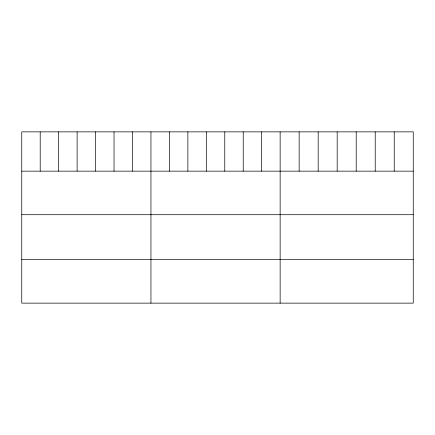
<?xml version="1.0" encoding="UTF-8"?>
<svg xmlns="http://www.w3.org/2000/svg" width="435" height="435" viewBox="0 0 435 435"><rect width="100%" height="100%" fill="white"/><g stroke="black" fill="none" stroke-linecap="round" stroke-linejoin="round"><path stroke-width="0.65" d="M413.25 171.156L413.25 303.135L21.75 303.135L21.75 131.865L413.25 131.865L413.25 171.156L21.75 171.156M21.75 214.711L413.25 214.711M21.75 259.586L413.25 259.586M394.235 131.865L394.235 171.156M375.22 131.865L375.22 171.156M356.205 131.865L356.205 171.156M337.185 131.865L337.185 171.156M318.17 131.865L318.17 171.156M299.155 131.865L299.155 171.156M280.14 131.865L280.14 303.135M261.685 131.865L261.685 171.156M243.225 131.865L243.225 171.156M224.77 131.865L224.77 171.156M206.315 131.865L206.315 171.156M187.86 131.865L187.86 171.156M169.4 131.865L169.4 171.156M150.945 131.865L150.945 303.135M132.49 131.865L132.49 171.156M114.03 131.865L114.03 171.156M95.575 131.865L95.575 171.156M77.12 131.865L77.12 171.156M58.665 131.865L58.665 171.156M40.205 131.865L40.205 171.156"/></g></svg>
